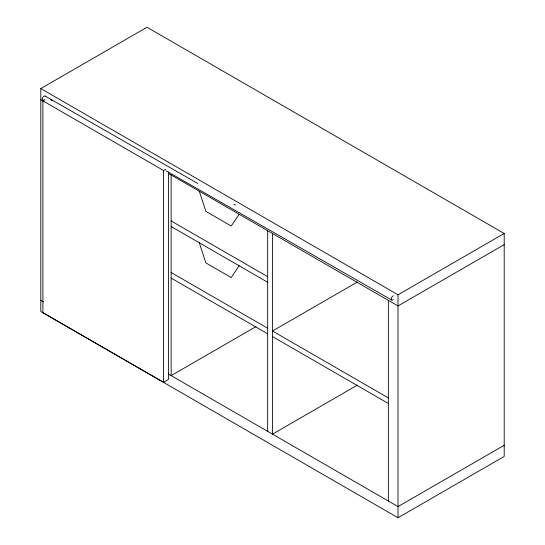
<?xml version="1.0" encoding="UTF-8"?>
<svg xmlns="http://www.w3.org/2000/svg" width="545" height="545" viewBox="0 0 545 545"><rect width="100%" height="100%" fill="white"/><g stroke="black" fill="none" stroke-linecap="round" stroke-linejoin="round"><path stroke-width="0.82" d="M239.16 214.233L231.23 225.991L205.887 211.365L199.279 191.213M239.16 265.79L231.23 277.555L205.887 262.922L199.279 242.77M40.8 88.562L146.993 27.25L504.2 233.485L504.2 456.438L398.007 517.75L40.8 311.515L40.8 88.562L398.007 294.791L504.2 233.485M168.398 171.982L168.398 379.538L163.575 382.324L42.898 312.653L42.898 100.845L44.962 99.646M42.898 100.845L163.575 170.517L165.639 169.318M256.089 326.571L171.13 375.614L171.13 174.959M357.459 281.976L272.5 331.026L388.353 397.911M504.2 244.63L398.007 305.943L168.214 173.276M357.459 385.09L272.5 434.14L272.5 233.485M504.2 445.292L398.007 506.605L168.214 373.931M45.153 96.063L197.869 183.515M234.023 204.218L235.495 205.063M166 170.776L391.76 300.057M50.665 99.755L52.136 100.607M40.8 99.708L43.559 101.302M171.13 220.943L267.67 276.683M171.13 226.516L267.67 282.255M171.13 272.5L267.67 328.24M171.13 278.073L267.67 333.812M272.5 336.599L388.353 403.484M40.8 300.37L43.559 301.964M398.007 294.791L398.007 517.75M388.353 300.37L388.353 501.025M267.67 230.692L267.67 431.354M163.575 170.517L163.575 382.324M43.988 100.082A2.391 1.376 -60.2 0 1 42.299 99.299A2.391 1.376 -60.2 0 1 43.668 96.397A2.391 1.376 -60.2 0 1 45.596 96.676M393.388 299.593A2.391 1.376 -60.2 0 1 391.256 298.973A2.391 1.376 -60.2 0 1 393.361 295.84"/></g></svg>
